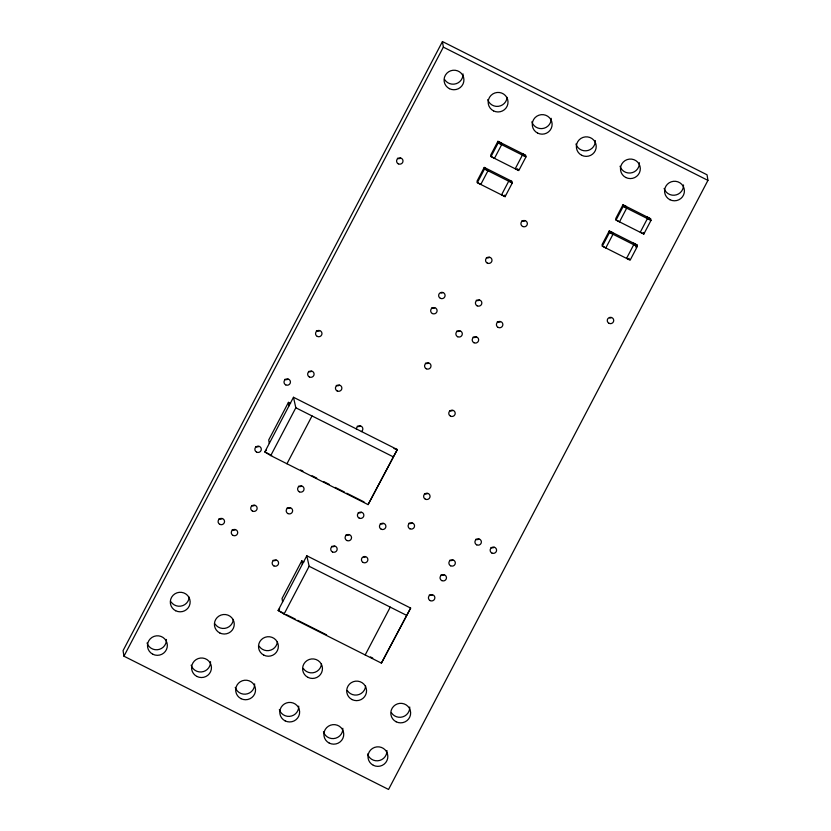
<?xml version="1.0" encoding="UTF-8"?>
<svg xmlns="http://www.w3.org/2000/svg" width="831" height="831" viewBox="0 0 831 831"><rect width="100%" height="100%" fill="white"/><g stroke="black" fill="none" stroke-linecap="round" stroke-linejoin="round"><path stroke-width="1.25" d="M442.456 41.55L123.061 650.621L123.954 656.199L388.544 789.45L707.939 180.379L707.046 174.801L442.456 41.55L443.349 47.128L123.954 656.199M290.611 403.45L288.45 402.36L268.735 439.931L269.296 443.401M293.488 397.27L264.819 451.95L270.75 455.596L368.081 504.614L397.322 449.561L293.488 397.27L295.826 407.772L270.75 455.596M286.955 463.76L312.03 415.936M484.244 167.405L477.056 181.106L477.316 182.706L505.092 196.687L512.28 182.986L512.021 181.387L484.244 167.405L484.504 168.994L477.316 182.706M497.935 141.301L490.747 155.002L491.007 156.602L518.783 170.584L525.971 156.882L525.711 155.283L497.935 141.301L498.195 142.89L491.007 156.602M303.928 561.953L301.757 560.863L282.052 598.445L282.613 601.904M306.805 555.773L278.136 610.453L284.057 614.099L381.398 663.117L410.639 608.074L306.805 555.773L309.142 566.275L284.057 614.099M368.081 504.614L397.322 449.561L393.967 448.563M365.193 654.953L390.269 607.129M381.398 663.117L410.639 608.074M609.268 230.904L602.08 244.605L602.34 246.205L630.116 260.196L637.304 246.495L637.045 244.896L609.268 230.904L609.528 232.503L602.34 246.205M622.949 204.8L615.771 218.501L616.031 220.101L643.807 234.093L650.995 220.392L650.735 218.792L622.949 204.8L623.208 206.4L616.031 220.101M635.85 247.181L637.045 244.896M266.315 450.194L264.819 451.95L271.737 455.43M279.632 608.697L278.136 610.453L283.901 613.351M443.349 47.128L707.939 180.379M498.195 142.89L525.971 156.882M623.208 206.4L650.995 220.392M491.848 156.862L494.476 158.347L501.664 144.646L499.026 143.15L498.829 141.914L501.405 143.046M616.862 220.36L619.5 221.846L626.688 208.145L624.05 206.659L623.852 205.413L626.429 206.545M642.903 233.48L640.306 232.161L647.494 218.46L650.091 219.768L649.894 218.532L647.256 217.036M484.504 168.994L512.28 182.986M609.528 232.503L637.304 246.495M478.157 182.965L480.785 184.451L487.974 170.75L485.346 169.254L485.138 168.018M504.199 196.074L501.592 194.766L508.78 181.065L511.387 182.373L511.179 181.127M603.181 246.464L605.809 247.95L612.998 234.249L610.359 232.763L610.162 231.517L612.738 232.649M295.826 407.772L393.156 456.79M300.583 469.962L302.889 471.115M312.124 475.768L316.736 478.095M323.664 481.575L329.429 484.483M335.194 487.392L344.429 492.035M346.735 493.199L364.04 501.914M309.142 566.275L406.473 615.293M286.207 614.514L295.441 619.168M297.747 620.331L326.593 634.853M370.429 656.926L372.745 658.09M643.547 232.493L643.807 234.093M633.575 243.14L636.203 244.636L636.401 245.872L633.804 244.563L626.616 258.264L629.223 259.584L629.015 258.337M522.242 153.538L524.87 155.023L525.067 156.27L522.47 154.961L515.282 168.662L517.89 169.971L517.682 168.735M504.833 195.088L505.092 196.687M288.45 402.36L289.011 405.819M301.757 560.863L302.318 564.322M452.833 410.421A3.231 3.168 -9.2 0 1 449.613 410.587M476.288 336.991A3.231 3.168 -9.2 0 1 473.057 337.157M434.717 307.813A3.231 3.168 -9.2 0 1 431.497 307.979M311.718 371.249A3.231 3.168 -9.2 0 1 308.498 371.415M444.097 574.865A3.231 3.168 -9.2 0 1 440.877 575.021M334.789 546.206A3.231 3.168 -9.2 0 1 331.569 546.372M235.329 529.679A3.231 3.168 -9.2 0 1 232.109 529.846M500.48 321.68A3.231 3.168 -9.2 0 1 497.26 321.846M442.705 292.585A3.231 3.168 -9.2 0 1 441.116 293.094M288.066 379.154A3.231 3.168 -9.2 0 1 284.836 379.31M319.603 330.686A3.231 3.168 -9.2 0 1 316.382 330.852M258.919 446.403A3.231 3.168 -9.2 0 1 255.699 446.569M276.204 560.156A3.231 3.168 -9.2 0 1 272.984 560.323M254.774 505.373A3.231 3.168 -9.2 0 1 251.554 505.528M360.467 426.054A3.231 3.168 -9.2 0 1 357.247 426.21M383.527 523.468A3.231 3.168 -9.2 0 1 380.297 523.623M432.484 594.871A3.231 3.168 -9.2 0 1 429.263 595.027M365.505 556.739A3.231 3.168 -9.2 0 1 363.916 557.248M611.336 317.577A3.231 3.168 -9.2 0 1 609.746 318.086M489.615 257.361A3.231 3.168 -9.2 0 1 486.395 257.527M524.974 220.734A3.231 3.168 -9.2 0 1 521.754 220.901M400.635 158.119A3.231 3.168 -9.2 0 1 397.415 158.285M479.477 300.105A3.231 3.168 -9.2 0 1 476.256 300.271M428.619 363.054A3.231 3.168 -9.2 0 1 425.399 363.209M339.495 385.241A3.231 3.168 -9.2 0 1 336.275 385.407M459.927 330.967A3.231 3.168 -9.2 0 1 456.707 331.133M222.157 518.627A3.231 3.168 -9.2 0 1 218.937 518.793M494.206 547.307A3.231 3.168 -9.2 0 1 490.986 547.473M412.166 523.042A3.231 3.168 -9.2 0 1 408.945 523.198M427.685 493.458A3.231 3.168 -9.2 0 1 424.454 493.624M452.947 560.073A3.231 3.168 -9.2 0 1 449.727 560.239M349.155 534.759A3.231 3.168 -9.2 0 1 345.935 534.925M361.475 512.363A3.231 3.168 -9.2 0 1 358.254 512.519M478.999 539.09A3.231 3.168 -9.2 0 1 475.779 539.257M301.663 486.093A3.231 3.168 -9.2 0 1 298.443 486.26M290.258 507.845A3.231 3.168 -9.2 0 1 287.038 508.011M463.012 73.907A9.93 9.764 -9.2 0 1 444.73 79.724M507.087 97.362A9.93 9.764 -9.2 0 1 487.724 99.627M551.213 118.324A9.93 9.764 -9.2 0 1 531.83 121.835M595.308 140.532A9.93 9.764 -9.2 0 1 575.925 144.043M639.403 162.741A9.93 9.764 -9.2 0 1 620.019 166.252M683.508 184.949A9.93 9.764 -9.2 0 1 664.125 188.46M189.219 597.219A9.93 9.764 -9.2 0 1 170.968 601.789M166.429 639.475A9.93 9.764 -9.2 0 1 147.045 642.986M233.324 619.427A9.93 9.764 -9.2 0 1 215.063 623.998M210.534 661.684A9.93 9.764 -9.2 0 1 191.151 665.195M277.419 641.636A9.93 9.764 -9.2 0 1 259.158 646.206M254.629 683.892A9.93 9.764 -9.2 0 1 235.246 687.403M321.514 663.844A9.93 9.764 -9.2 0 1 303.263 668.415M298.724 706.101A9.93 9.764 -9.2 0 1 279.341 709.612M365.619 686.053A9.93 9.764 -9.2 0 1 347.358 690.623M342.829 728.309A9.93 9.764 -9.2 0 1 323.446 731.82M409.735 707.004A9.93 9.764 -9.2 0 1 391.453 712.832M386.924 750.518A9.93 9.764 -9.2 0 1 367.541 754.029M356.416 429.128A3.231 3.168 -9.2 0 1 361.121 426.137A3.231 3.168 -9.2 0 1 361.371 431.621M241.052 698.674A9.93 9.764 -9.2 0 0 255.533 689.46A9.93 9.764 -9.2 0 0 240.252 681.773A9.93 9.764 -9.2 0 0 241.052 698.674M359.158 518.097A3.231 3.168 -9.2 0 0 363.864 515.106A3.231 3.168 -9.2 0 0 358.899 512.613A3.231 3.168 -9.2 0 0 359.158 518.097M476.682 544.835A3.231 3.168 -9.2 0 0 481.388 541.843A3.231 3.168 -9.2 0 0 476.423 539.34A3.231 3.168 -9.2 0 0 476.682 544.835M299.347 491.827A3.231 3.168 -9.2 0 0 304.053 488.846A3.231 3.168 -9.2 0 0 299.087 486.343A3.231 3.168 -9.2 0 0 299.347 491.827M450.516 416.165A3.231 3.168 -9.2 0 0 455.211 413.173A3.231 3.168 -9.2 0 0 450.257 410.67A3.231 3.168 -9.2 0 0 450.516 416.165M329.242 743.091A9.93 9.764 -9.2 0 0 343.733 733.877A9.93 9.764 -9.2 0 0 328.453 726.19A9.93 9.764 -9.2 0 0 329.242 743.091M396.158 721.786A9.93 9.764 -9.2 0 0 410.639 712.583A9.93 9.764 -9.2 0 0 395.369 704.896A9.93 9.764 -9.2 0 0 396.158 721.786M473.961 342.736A3.231 3.168 -9.2 0 0 478.666 339.744A3.231 3.168 -9.2 0 0 473.701 337.241A3.231 3.168 -9.2 0 0 473.961 342.736M373.348 765.299A9.93 9.764 -9.2 0 0 387.828 756.085A9.93 9.764 -9.2 0 0 372.548 748.399A9.93 9.764 -9.2 0 0 373.348 765.299M432.4 313.547A3.231 3.168 -9.2 0 0 437.106 310.565A3.231 3.168 -9.2 0 0 432.141 308.062A3.231 3.168 -9.2 0 0 432.4 313.547M309.392 376.994A3.231 3.168 -9.2 0 0 314.097 374.002A3.231 3.168 -9.2 0 0 309.142 371.499A3.231 3.168 -9.2 0 0 309.392 376.994M441.78 580.599A3.231 3.168 -9.2 0 0 446.476 577.607A3.231 3.168 -9.2 0 0 441.521 575.114A3.231 3.168 -9.2 0 0 441.78 580.599M332.473 551.95A3.231 3.168 -9.2 0 0 337.178 548.959A3.231 3.168 -9.2 0 0 332.213 546.455A3.231 3.168 -9.2 0 0 332.473 551.95M233.012 535.413A3.231 3.168 -9.2 0 0 237.718 532.432A3.231 3.168 -9.2 0 0 232.753 529.929A3.231 3.168 -9.2 0 0 233.012 535.413M498.164 327.424A3.231 3.168 -9.2 0 0 502.869 324.433A3.231 3.168 -9.2 0 0 497.904 321.929A3.231 3.168 -9.2 0 0 498.164 327.424M440.388 298.329A3.231 3.168 -9.2 0 0 445.094 295.337A3.231 3.168 -9.2 0 0 440.129 292.834A3.231 3.168 -9.2 0 0 440.388 298.329M285.739 384.888A3.231 3.168 -9.2 0 0 290.445 381.896A3.231 3.168 -9.2 0 0 285.49 379.403A3.231 3.168 -9.2 0 0 285.739 384.888M625.826 177.512A9.93 9.764 -9.2 0 0 640.306 168.309A9.93 9.764 -9.2 0 0 625.037 160.622A9.93 9.764 -9.2 0 0 625.826 177.512M152.852 654.257A9.93 9.764 -9.2 0 0 167.332 645.043A9.93 9.764 -9.2 0 0 152.063 637.356A9.93 9.764 -9.2 0 0 152.852 654.257M196.947 676.465A9.93 9.764 -9.2 0 0 211.438 667.251A9.93 9.764 -9.2 0 0 196.158 659.565A9.93 9.764 -9.2 0 0 196.947 676.465M352.064 699.577A9.93 9.764 -9.2 0 0 366.544 690.374A9.93 9.764 -9.2 0 0 351.264 682.687A9.93 9.764 -9.2 0 0 352.064 699.577M219.768 632.952A9.93 9.764 -9.2 0 0 234.249 623.749A9.93 9.764 -9.2 0 0 218.969 616.062A9.93 9.764 -9.2 0 0 219.768 632.952M317.286 336.42A3.231 3.168 -9.2 0 0 321.981 333.428A3.231 3.168 -9.2 0 0 317.026 330.935A3.231 3.168 -9.2 0 0 317.286 336.42M256.602 452.137A3.231 3.168 -9.2 0 0 261.308 449.145A3.231 3.168 -9.2 0 0 256.343 446.652A3.231 3.168 -9.2 0 0 256.602 452.137M273.887 565.901A3.231 3.168 -9.2 0 0 278.593 562.909A3.231 3.168 -9.2 0 0 273.628 560.416A3.231 3.168 -9.2 0 0 273.887 565.901M252.447 511.107A3.231 3.168 -9.2 0 0 257.153 508.115A3.231 3.168 -9.2 0 0 252.198 505.622A3.231 3.168 -9.2 0 0 252.447 511.107M381.2 529.202A3.231 3.168 -9.2 0 0 385.906 526.21A3.231 3.168 -9.2 0 0 380.951 523.717A3.231 3.168 -9.2 0 0 381.2 529.202M430.167 600.605A3.231 3.168 -9.2 0 0 434.873 597.614A3.231 3.168 -9.2 0 0 429.907 595.121A3.231 3.168 -9.2 0 0 430.167 600.605M363.189 562.483A3.231 3.168 -9.2 0 0 367.884 559.492A3.231 3.168 -9.2 0 0 362.929 556.988A3.231 3.168 -9.2 0 0 363.189 562.483M609.019 323.321A3.231 3.168 -9.2 0 0 613.725 320.33A3.231 3.168 -9.2 0 0 608.759 317.826A3.231 3.168 -9.2 0 0 609.019 323.321M487.298 263.105A3.231 3.168 -9.2 0 0 492.004 260.113A3.231 3.168 -9.2 0 0 487.039 257.61A3.231 3.168 -9.2 0 0 487.298 263.105M522.657 226.479A3.231 3.168 -9.2 0 0 527.363 223.487A3.231 3.168 -9.2 0 0 522.398 220.984A3.231 3.168 -9.2 0 0 522.657 226.479M398.319 163.852A3.231 3.168 -9.2 0 0 403.014 160.871A3.231 3.168 -9.2 0 0 398.059 158.368A3.231 3.168 -9.2 0 0 398.319 163.852M477.16 305.839A3.231 3.168 -9.2 0 0 481.855 302.858A3.231 3.168 -9.2 0 0 476.901 300.355A3.231 3.168 -9.2 0 0 477.16 305.839M426.303 368.787A3.231 3.168 -9.2 0 0 431.009 365.796A3.231 3.168 -9.2 0 0 426.043 363.303A3.231 3.168 -9.2 0 0 426.303 368.787M337.178 390.975A3.231 3.168 -9.2 0 0 341.884 387.984A3.231 3.168 -9.2 0 0 336.919 385.491A3.231 3.168 -9.2 0 0 337.178 390.975M457.611 336.711A3.231 3.168 -9.2 0 0 462.316 333.719A3.231 3.168 -9.2 0 0 457.351 331.216A3.231 3.168 -9.2 0 0 457.611 336.711M219.841 524.371A3.231 3.168 -9.2 0 0 224.547 521.38A3.231 3.168 -9.2 0 0 219.581 518.876A3.231 3.168 -9.2 0 0 219.841 524.371M491.89 553.051A3.231 3.168 -9.2 0 0 496.585 550.06A3.231 3.168 -9.2 0 0 491.63 547.567A3.231 3.168 -9.2 0 0 491.89 553.051M409.849 528.776A3.231 3.168 -9.2 0 0 414.555 525.784A3.231 3.168 -9.2 0 0 409.59 523.291A3.231 3.168 -9.2 0 0 409.849 528.776M425.358 499.192A3.231 3.168 -9.2 0 0 430.063 496.211A3.231 3.168 -9.2 0 0 425.108 493.707A3.231 3.168 -9.2 0 0 425.358 499.192M450.631 565.807A3.231 3.168 -9.2 0 0 455.336 562.826A3.231 3.168 -9.2 0 0 450.371 560.323A3.231 3.168 -9.2 0 0 450.631 565.807M346.839 540.503A3.231 3.168 -9.2 0 0 351.544 537.512A3.231 3.168 -9.2 0 0 346.579 535.008A3.231 3.168 -9.2 0 0 346.839 540.503M287.942 513.589A3.231 3.168 -9.2 0 0 292.637 510.598A3.231 3.168 -9.2 0 0 287.682 508.094A3.231 3.168 -9.2 0 0 287.942 513.589M449.436 88.678A9.93 9.764 -9.2 0 0 463.916 79.475A9.93 9.764 -9.2 0 0 448.636 71.788A9.93 9.764 -9.2 0 0 449.436 88.678M493.531 110.887A9.93 9.764 -9.2 0 0 508.011 101.683A9.93 9.764 -9.2 0 0 492.741 93.996A9.93 9.764 -9.2 0 0 493.531 110.887M537.626 133.095A9.93 9.764 -9.2 0 0 552.116 123.892A9.93 9.764 -9.2 0 0 536.836 116.205A9.93 9.764 -9.2 0 0 537.626 133.095M581.731 155.304A9.93 9.764 -9.2 0 0 596.211 146.1A9.93 9.764 -9.2 0 0 580.931 138.413A9.93 9.764 -9.2 0 0 581.731 155.304M669.921 199.72A9.93 9.764 -9.2 0 0 684.412 190.517A9.93 9.764 -9.2 0 0 669.132 182.83A9.93 9.764 -9.2 0 0 669.921 199.72M175.663 610.743A9.93 9.764 -9.2 0 0 190.143 601.54A9.93 9.764 -9.2 0 0 174.874 593.853A9.93 9.764 -9.2 0 0 175.663 610.743M263.863 655.16A9.93 9.764 -9.2 0 0 278.343 645.957A9.93 9.764 -9.2 0 0 263.074 638.27A9.93 9.764 -9.2 0 0 263.863 655.16M307.958 677.369A9.93 9.764 -9.2 0 0 322.449 668.166A9.93 9.764 -9.2 0 0 307.169 660.479A9.93 9.764 -9.2 0 0 307.958 677.369M285.147 720.882A9.93 9.764 -9.2 0 0 299.627 711.668A9.93 9.764 -9.2 0 0 284.358 703.982A9.93 9.764 -9.2 0 0 285.147 720.882"/></g></svg>
